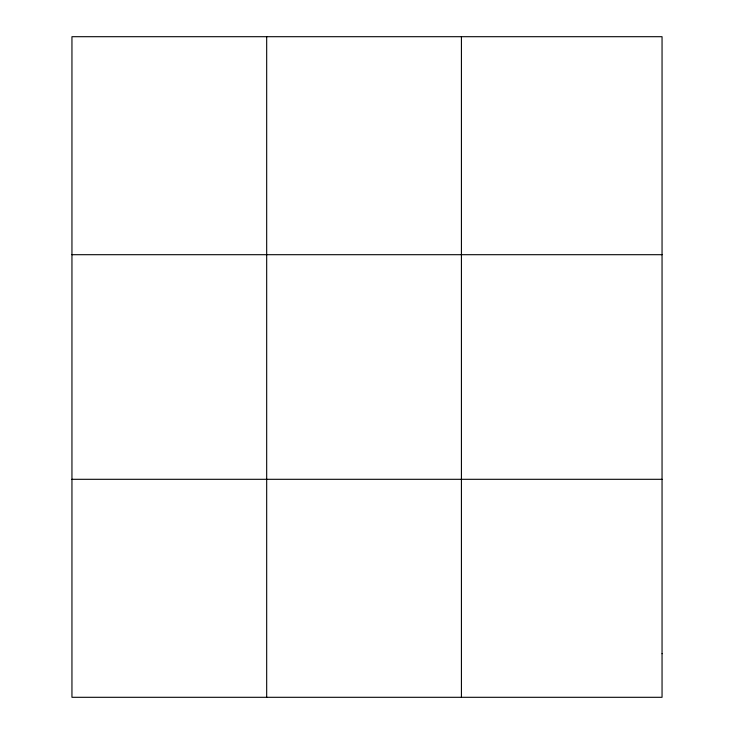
<?xml version="1.0" encoding="UTF-8"?>
<svg xmlns="http://www.w3.org/2000/svg" width="734" height="734" viewBox="0 0 734 734"><rect width="100%" height="100%" fill="white"/><g stroke="black" fill="none" stroke-linecap="round" stroke-linejoin="round"><path stroke-width="1.1" d="M266.681 697.3L266.681 36.7M461.42 697.3L461.42 36.7M71.95 254.698L662.05 254.698M71.95 479.302L662.05 479.302M662.05 653.7L662.05 697.3L71.95 697.3L71.95 36.7L662.05 36.7L662.05 653.7"/></g></svg>
